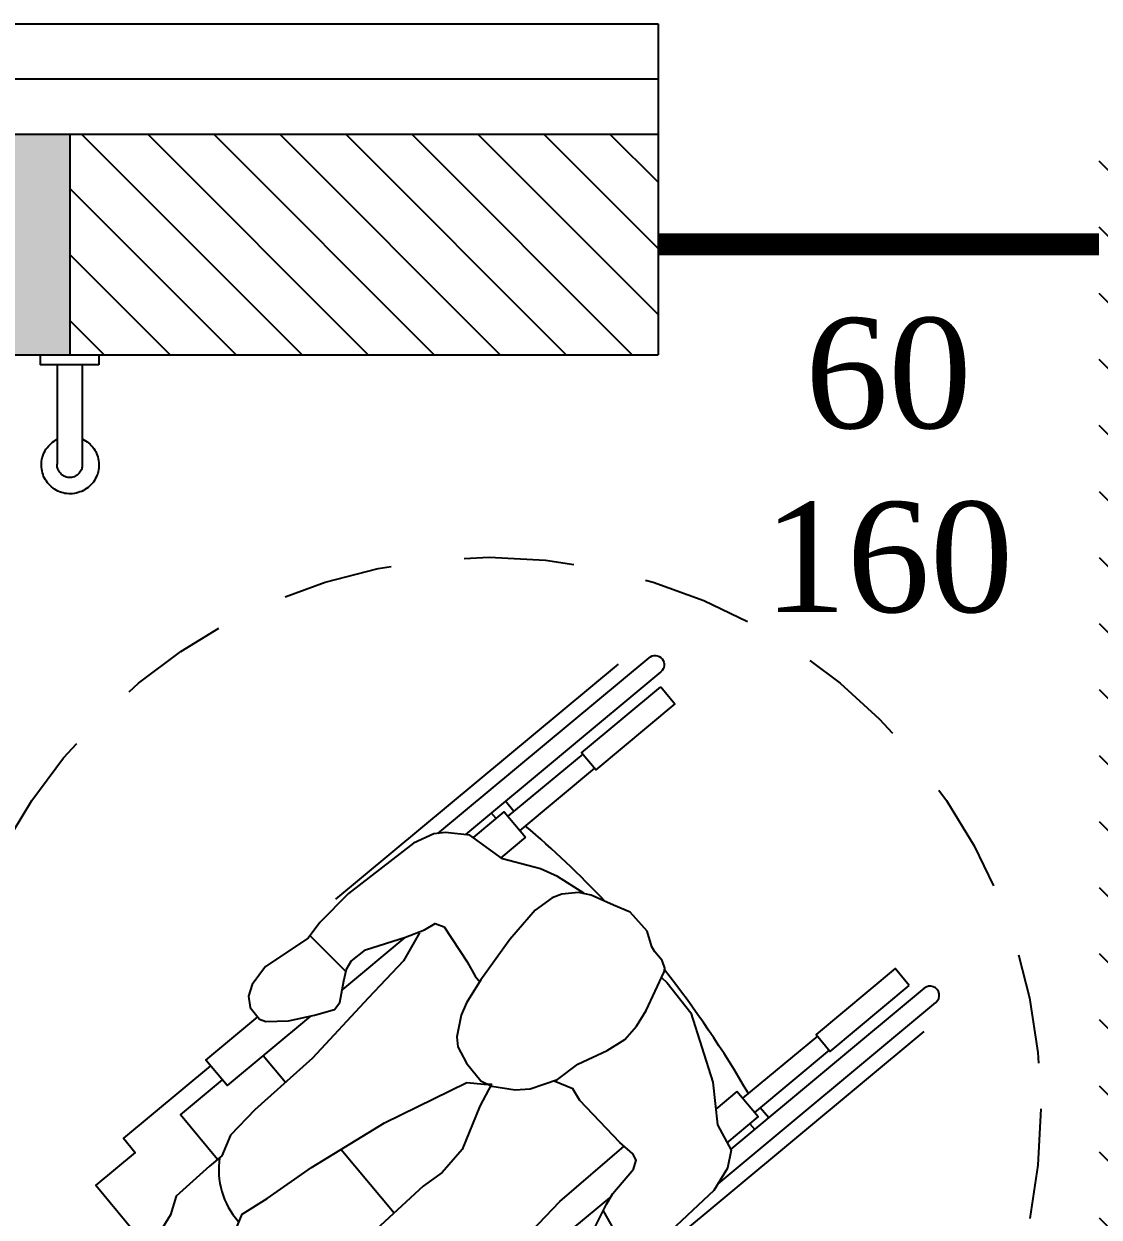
# Model space of a CAD drawing. Header units: millimetres. Extents: x 0 to 2688, y 0 to 2044.
# Drawn here: x 2663.727 to 2665.189, y 2039.797 to 2041.42 of the extents above; entities that cross this region are included whole.
import ezdxf

# ---------------------------------------------------------------- set-up
doc = ezdxf.new("R2010")
doc.units = ezdxf.units.MM
doc.linetypes.add('TRATTEGGIATA', pattern=[0.75, 0.5, -0.25])
doc.styles.get("Standard").update_dxf_attribs({"font": 'arial.ttf'})
doc.linetypes.add('ISOLAMENTO', pattern='A,0.00254,-2.54,[134,ltypeshp.shx,S=2.54,R=0,X=-2.54,Y=0],-5.08,[134,ltypeshp.shx,S=2.54,R=180,X=2.54,Y=0],-2.54', length=10.16254)

# ---------------------------------------------------------------- blocks, each defined once
blk = doc.blocks.new('NP-C02')
for p, q in [((-0.2683, 0.2121), (-0.2683, 0.7121)), ((0.3817, 0.2121), (0.3817, 0.7121)), ((-0.2053, 0.5964), (-0.2053, 0.4641)), ((-0.1803, 0.5964), (-0.1803, 0.4641)), ((0.2937, 0.5964), (0.2937, 0.4641)), ((0.3187, 0.5964), (0.3187, 0.4641)), ((-0.2053, 0.4746), (-0.2233, 0.4746)), ((0.3186, 0.4746), (0.3367, 0.4746)), ((-0.2133, 0.4496), (-0.2233, 0.4496)), ((0.3267, 0.4496), (0.3367, 0.4496)), ((0.2899, 0.2202), (0.3701, 0.2058)), ((-0.2531, 0.1533), (-0.1849, 0.1597)), ((-0.0022, 0), (0.1102, 0)), ((0.2436, 0), (0.2817, 0)), ((-0.1683, 0), (-0.1209, 0)), ((-0.1783, -0.1379), (-0.1783, -0.1366)), ((0.2917, -0.1379), (0.2917, -0.1366))]:
    blk.add_line(p, q)
for points in [[(-0.2483, 0.376), (-0.2483, 0.7496, -1), (-0.2233, 0.7496), (-0.2233, 0.4037, -1)], [(0.3617, 0.3639), (0.3617, 0.7496, 1), (0.3367, 0.7496), (0.3367, 0.4073, 1)]]:
    blk.add_lwpolyline(points, format="xyb")
for points in [[(-0.2076, 0.7364), (-0.1776, 0.7364), (-0.1776, 0.5964), (-0.2076, 0.5964)], [(0.3209, 0.7364), (0.2909, 0.7364), (0.2909, 0.5964), (0.3209, 0.5964)]]:
    blk.add_lwpolyline(points, close=True)
for points in [[(0.0013, 0.5086), (-0.0204, 0.497), (-0.0502, 0.4825), (-0.0643, 0.4713), (-0.0771, 0.4528), (-0.0816, 0.4391), (-0.0836, 0.4109), (-0.0746, 0.3589), (-0.0579, 0.2934), (-0.0463, 0.2586), (-0.0381, 0.2422), (-0.0193, 0.2188), (-0.0079, 0.2113), (0.0167, 0.206), (0.0477, 0.2058), (0.063, 0.2124), (0.0872, 0.2337), (0.0989, 0.25), (0.1131, 0.2869), (0.1144, 0.3216), (0.1259, 0.3641), (0.1296, 0.3922), (0.1259, 0.416), (0.118, 0.4398), (0.0931, 0.492), (0.09, 0.4957), (0.0795, 0.4998), (0.0639, 0.4997), (0.0565, 0.5009), (0.036, 0.5099), (0.0013, 0.5086)], [(-0.0591, 0.4764), (-0.0993, 0.4636), (-0.122, 0.4523), (-0.1657, 0.4212), (-0.2188, 0.4081), (-0.2428, 0.3846), (-0.2514, 0.3713), (-0.2595, 0.3422), (-0.2634, 0.2302), (-0.2582, 0.1751), (-0.2518, 0.1494), (-0.2595, 0.08), (-0.252, 0.0505), (-0.2428, 0.0363), (-0.2295, 0.0282), (-0.2093, 0.028), (-0.2017, 0.0325), (-0.1824, 0.0569), (-0.1657, 0.089), (-0.1544, 0.1146), (-0.1567, 0.1263), (-0.1759, 0.1494), (-0.1862, 0.1623), (-0.1906, 0.1741), (-0.1895, 0.1991), (-0.168, 0.2518), (-0.1592, 0.2779), (-0.1567, 0.2947), (-0.1451, 0.3011), (-0.0885, 0.2947), (-0.0669, 0.2908), (-0.0566, 0.2908)], [(0.0969, 0.4843), (0.1072, 0.4856), (0.1594, 0.4842), (0.2507, 0.4469), (0.2996, 0.4148), (0.3381, 0.407), (0.3536, 0.3872), (0.3651, 0.3538), (0.3709, 0.2539), (0.369, 0.2047), (0.3626, 0.1623), (0.3664, 0.0993), (0.3588, 0.0585), (0.3484, 0.0389), (0.3367, 0.0325), (0.3264, 0.0331), (0.3086, 0.0427), (0.2829, 0.08), (0.2687, 0.1147), (0.2702, 0.1285), (0.2854, 0.1558), (0.297, 0.1661), (0.3022, 0.1726), (0.3005, 0.1964), (0.2859, 0.2294), (0.2803, 0.2458), (0.2727, 0.2882), (0.2657, 0.2988), (0.2561, 0.3011), (0.2329, 0.2972), (0.1542, 0.2921), (0.1362, 0.2947), (0.1118, 0.2818)], [(-0.2133, 0.4095), (-0.2133, 0.4641), (-0.1683, 0.4641)], [(-0.1683, 0.4641), (-0.1683, 0.4205)], [(0.2817, 0.4641), (0.2817, 0.4266)], [(0.3267, 0.4093), (0.3267, 0.4641), (0.2817, 0.4641)], [(-0.1605, 0.2702), (-0.1451, 0.2291), (-0.1368, 0.1599), (-0.1227, 0.0493), (-0.1188, -0.0559), (-0.1134, -0.1035), (-0.0993, -0.1305), (-0.0993, -0.1523), (-0.0967, -0.2133), (-0.0825, -0.2356), (-0.0758, -0.255), (-0.0437, -0.2691), (-0.0225, -0.2664), (-0.0129, -0.2588), (-0.0103, -0.2383), (0, -0.2249), (-0.0026, -0.1953), (-0.009, -0.1819), (-0.0206, -0.16), (-0.0154, -0.1202), (-0.009, -0.0469), (0.0077, 0.0686), (0.0373, 0.1894), (0.054, 0.206), (0.0604, 0.2137), (0.0732, 0.1823), (0.1033, 0.1264), (0.1097, 0.0853), (0.1075, 0.0539), (0.1131, -0.0572), (0.1259, -0.1099), (0.1504, -0.1497), (0.1465, -0.1562), (0.1455, -0.226), (0.1504, -0.2424), (0.1606, -0.2784), (0.1864, -0.299), (0.1971, -0.3006), (0.2088, -0.2913), (0.221, -0.26), (0.2293, -0.2261), (0.2332, -0.1883), (0.2229, -0.1587), (0.237, -0.1369), (0.2435, -0.0135), (0.2438, 0.023), (0.2553, 0.0725), (0.2425, 0.183), (0.2406, 0.2985)], [(-0.1683, 0.2509), (-0.1683, 0.1403)], [(0.2817, 0.2419), (0.2817, 0.149)], [(-0.1683, 0.0838), (-0.1683, -0.0637), (-0.2133, -0.0637), (-0.2133, 0.028)], [(0.2817, 0.083), (0.2817, -0.0637), (0.3267, -0.0637), (0.3267, 0.0331)], [(-0.2033, -0.0637), (-0.2033, -0.2179), (-0.1783, -0.2179), (-0.1783, -0.2879), (-0.0183, -0.2879), (-0.0183, -0.2631)], [(-0.0993, -0.1379), (-0.1783, -0.1379), (-0.1783, -0.0637)], [(0.3167, -0.0637), (0.3167, -0.2179), (0.2917, -0.2179), (0.2917, -0.2879), (0.2101, -0.2879)], [(0.2364, -0.1379), (0.2917, -0.1379), (0.2917, -0.0637)], [(0.1725, -0.2879), (0.1317, -0.2879), (0.1317, -0.1379), (0.1431, -0.1379)]]:
    blk.add_lwpolyline(points)
for centre, radius, start, end in [((0.0577, -0.9015), 1.3959, 93.6699, 99.8201), ((0.0577, -0.9015), 1.3959, 80.27, 88.6181), ((-0.0197, -0.0646), 0.1058, 221.2563, 271.629), ((0.1898, -0.1172), 0.052, 220.6156, 311.4173)]:
    blk.add_arc(centre, radius, start, end)
blk = doc.blocks.new('MIS')
h = blk.add_hatch()
h.set_pattern_fill('ANSI31', color=6, scale=0.02, angle=450)
h.set_pattern_definition([(135, (100, 0), (-0.0449012806, -0.0449012806), [])])
h.paths.add_polyline_path([(2558.9893, 2023.9526), (2558.9893, 2023.6526), (2563.4893, 2023.6526), (2563.4893, 2023.9526)])
h.paths.add_polyline_path([(2558.6893, 2029.9526), (2558.6893, 2023.9526), (2558.9893, 2023.9526), (2558.9893, 2029.9526)])
h.paths.add_polyline_path([(2558.6893, 2034.4526), (2558.6893, 2033.9526), (2558.9893, 2033.9526), (2558.9893, 2034.4526)])
h.paths.add_polyline_path([(2558.6893, 2033.6526), (2558.6893, 2033.5526), (2558.9893, 2033.5526), (2558.9893, 2033.6526)])
h.paths.add_polyline_path([(2558.6893, 2030.3526), (2558.6893, 2030.2526), (2558.9893, 2030.2526), (2558.9893, 2030.3526)])
h.paths.add_polyline_path([(2558.9893, 2030.2526), (2558.9893, 2029.9526), (2559.0893, 2029.9526), (2559.0893, 2030.2526)])
h.paths.add_polyline_path([(2558.6893, 2037.4526), (2558.6893, 2035.9526), (2558.9893, 2035.9526), (2559.0143, 2035.9526), (2559.0143, 2036.1026), (2558.9893, 2036.1026), (2558.9893, 2037.4526)])
h.paths.add_polyline_path([(2558.9893, 2037.7526), (2558.9893, 2037.4526), (2559.8393, 2037.4526), (2559.8393, 2036.1026), (2559.8143, 2036.1026), (2559.8143, 2035.9526), (2559.8393, 2035.9526), (2559.9893, 2035.9526), (2560.0143, 2035.9526), (2560.0143, 2036.1026), (2559.9893, 2036.1026), (2559.9893, 2037.4526), (2560.8393, 2037.4526), (2560.8393, 2036.1026), (2560.8143, 2036.1026), (2560.8143, 2035.9526), (2560.8393, 2035.9526), (2560.9893, 2035.9526), (2561.0143, 2035.9526), (2561.0143, 2036.1026), (2560.9893, 2036.1026), (2560.9893, 2037.4526), (2561.8393, 2037.4526), (2561.8393, 2036.1026), (2561.8143, 2036.1026), (2561.8143, 2035.9526), (2561.8393, 2035.9526), (2561.9893, 2035.9526), (2562.0143, 2035.9526), (2562.0143, 2036.1026), (2561.9893, 2036.1026), (2561.9893, 2037.4526), (2562.8393, 2037.4526), (2562.8393, 2036.1026), (2562.8143, 2036.1026), (2562.8143, 2035.9526), (2562.8393, 2035.9526), (2562.8393, 2035.3026), (2564.0893, 2035.3026), (2564.0893, 2035.4526), (2562.9893, 2035.4526), (2562.9893, 2037.4526), (2563.4893, 2037.4526), (2563.4893, 2037.7526)])
h.paths.add_polyline_path([(2563.7893, 2037.7526), (2563.7893, 2037.4526), (2564.5893, 2037.4526), (2564.5893, 2037.7526)])
h.paths.add_polyline_path([(2565.1893, 2037.7526), (2565.1893, 2035.4526), (2565.0893, 2035.4526), (2565.0893, 2035.3026), (2565.1893, 2035.3026), (2565.1893, 2032.2026), (2565.4893, 2032.2026), (2565.4893, 2032.3026), (2566.4893, 2032.3026), (2566.4893, 2029.9526), (2566.6393, 2029.9526), (2566.6393, 2032.3026), (2569.7893, 2032.3026), (2569.7893, 2033.6526), (2569.4893, 2033.6526), (2569.4893, 2032.4526), (2566.9893, 2032.4526), (2566.9893, 2032.4776), (2566.8393, 2032.4776), (2566.8393, 2032.4526), (2565.4893, 2032.4526), (2565.4893, 2033.3026), (2566.8393, 2033.3026), (2566.8393, 2033.2776), (2566.9893, 2033.2776), (2566.9893, 2033.4776), (2566.8393, 2033.4776), (2566.8393, 2033.4526), (2565.4893, 2033.4526), (2565.4893, 2034.3026), (2566.8393, 2034.3026), (2566.8393, 2034.2776), (2566.9893, 2034.2776), (2566.9893, 2034.4776), (2566.8393, 2034.4776), (2566.8393, 2034.4526), (2565.4893, 2034.4526), (2565.4893, 2035.3026), (2566.8393, 2035.3026), (2566.8393, 2035.2776), (2566.9893, 2035.2776), (2566.9893, 2035.3026), (2567.6393, 2035.3026), (2567.6393, 2036.3526), (2567.4893, 2036.3526), (2567.4893, 2035.4526), (2565.4893, 2035.4526), (2565.4893, 2037.7526)])
h.paths.add_polyline_path([(2569.4893, 2036.3526), (2569.4893, 2033.9526), (2569.7893, 2033.9526), (2569.7893, 2036.3526)], flags=17)
h.paths.add_polyline_path([(2571.9893, 2037.4526), (2571.9893, 2033.9526), (2572.2893, 2033.9526), (2572.2893, 2037.4526)])
h.paths.add_polyline_path([(2571.9893, 2033.6526), (2571.9893, 2030.2526), (2572.2893, 2030.2526), (2572.2893, 2033.6526)])
h.paths.add_polyline_path([(2570.0893, 2023.9526), (2570.0893, 2023.6526), (2571.9893, 2023.6526), (2571.9893, 2023.9526)])
h.paths.add_polyline_path([(2565.1893, 2031.2026), (2565.1893, 2030.2526), (2564.1893, 2030.2526), (2564.1893, 2033.9526), (2563.7893, 2033.9526), (2563.7893, 2033.6526), (2564.0393, 2033.6526), (2564.0393, 2030.2526), (2563.7893, 2030.2526), (2563.7893, 2029.9526), (2565.4893, 2029.9526), (2565.4893, 2031.2026)])
h.paths.add_polyline_path([(2560.0893, 2030.2526), (2560.0893, 2029.9526), (2563.4893, 2029.9526), (2563.4893, 2030.2526)])
h.paths.add_polyline_path([(2558.9893, 2033.9526), (2558.9893, 2033.6526), (2563.4893, 2033.6526), (2563.4893, 2033.9526)])
h.paths.add_polyline_path([(2558.6893, 2031.3526), (2558.9893, 2031.3526), (2558.9893, 2032.5526), (2558.6893, 2032.5526)])
h = blk.add_hatch(color=6)
h.dxf.hatch_style = 1
h.paths.add_polyline_path([(2565.7893, 2023.9526), (2565.4893, 2023.9526), (2565.4893, 2023.6526), (2565.7893, 2023.6526)])
h.paths.add_polyline_path([(2567.7893, 2023.9526), (2567.7893, 2023.6526), (2568.0893, 2023.6526), (2568.0893, 2023.9526)])
h.paths.add_polyline_path([(2572.2893, 2023.9526), (2571.9893, 2023.9526), (2571.9893, 2023.6526), (2572.2893, 2023.6526)])
h.paths.add_polyline_path([(2570.0893, 2023.6526), (2570.0893, 2023.9526), (2569.7893, 2023.9526), (2569.7893, 2023.6526)])
h.paths.add_polyline_path([(2572.2893, 2028.6526), (2572.2893, 2028.9526), (2571.9893, 2028.9526), (2571.9893, 2028.6526)])
h.paths.add_polyline_path([(2569.7893, 2030.2526), (2569.4893, 2030.2526), (2569.4893, 2029.9526), (2569.7893, 2029.9526)])
h.paths.add_polyline_path([(2572.2893, 2030.2526), (2571.9893, 2030.2526), (2571.9893, 2029.9526), (2572.2893, 2029.9526)])
h.paths.add_polyline_path([(2571.9893, 2033.9526), (2571.9893, 2033.6526), (2572.2893, 2033.6526), (2572.2893, 2033.9526)])
h.paths.add_polyline_path([(2571.9893, 2037.4526), (2572.2893, 2037.4526), (2572.2893, 2037.7526), (2571.9893, 2037.7526)])
h.paths.add_polyline_path([(2569.7893, 2037.7526), (2569.4893, 2037.7526), (2569.4893, 2037.4526), (2569.7893, 2037.4526)])
h.paths.add_polyline_path([(2563.7893, 2037.7526), (2563.4893, 2037.7526), (2563.4893, 2037.4526), (2563.5632, 2037.4526), (2563.7893, 2037.4526)])
h.paths.add_polyline_path([(2563.7893, 2033.9526), (2563.4893, 2033.9526), (2563.4893, 2033.6526), (2563.7893, 2033.6526)])
h.paths.add_polyline_path([(2563.4893, 2029.9526), (2563.7893, 2029.9526), (2563.7893, 2030.2526), (2563.4893, 2030.2526)])
h.paths.add_polyline_path([(2558.9893, 2033.9526), (2558.6893, 2033.9526), (2558.6893, 2033.6526), (2558.9893, 2033.6526)])
h.paths.add_polyline_path([(2558.6893, 2030.2526), (2558.6893, 2029.9526), (2558.9893, 2029.9526), (2558.9893, 2030.2526)])
h.paths.add_polyline_path([(2558.9893, 2037.4526), (2558.9893, 2037.7526), (2558.6893, 2037.7526), (2558.6893, 2037.4526)])
h.paths.add_polyline_path([(2558.6893, 2023.6526), (2558.9893, 2023.6526), (2558.9893, 2023.9526), (2558.6893, 2023.9526)])
h.paths.add_polyline_path([(2563.7893, 2023.6526), (2563.7893, 2023.9526), (2563.4893, 2023.9526), (2563.4893, 2023.6526)])
for p, q in [((2564.5893, 2037.9026), (2564.5893, 2037.4526)), ((2558.6893, 2037.7526), (2564.5893, 2037.7526)), ((2563.7893, 2037.7526), (2563.7893, 2037.4526)), ((2562.9893, 2037.4526), (2564.5893, 2037.4526)), ((2563.7491, 2037.4526), (2563.7491, 2037.4388)), ((2563.8289, 2037.4526), (2563.8289, 2037.4388)), ((2563.8289, 2037.4388), (2563.7491, 2037.4388)), ((2563.7722, 2037.4388), (2563.7722, 2037.3038)), ((2563.8061, 2037.4388), (2563.8061, 2037.3038)), ((2563.7568, 2037.324), (2563.7584, 2037.3261)), ((2563.7584, 2037.3261), (2563.76, 2037.3282)), ((2563.76, 2037.3282), (2563.7619, 2037.33)), ((2563.7619, 2037.33), (2563.7637, 2037.3319)), ((2563.7637, 2037.3319), (2563.7656, 2037.3335)), ((2563.7656, 2037.3335), (2563.7677, 2037.3348)), ((2563.7677, 2037.3348), (2563.7698, 2037.3364)), ((2563.7698, 2037.3364), (2563.7722, 2037.3375)), ((2563.8061, 2037.338), (2563.8083, 2037.337)), ((2563.8083, 2037.337), (2563.8106, 2037.3356)), ((2563.8106, 2037.3356), (2563.8128, 2037.3343)), ((2563.8128, 2037.3343), (2563.8146, 2037.3327)), ((2563.8146, 2037.3327), (2563.8168, 2037.3309)), ((2563.8168, 2037.3309), (2563.8183, 2037.329)), ((2563.8183, 2037.329), (2563.8202, 2037.3271)), ((2563.8202, 2037.3271), (2563.8218, 2037.325)), ((2563.7507, 2037.3073), (2563.7512, 2037.3099)), ((2563.7512, 2037.3099), (2563.7518, 2037.3123)), ((2563.7518, 2037.3123), (2563.7526, 2037.3147)), ((2563.7526, 2037.3147), (2563.7534, 2037.3173)), ((2563.7534, 2037.3173), (2563.7544, 2037.3194)), ((2563.7544, 2037.3194), (2563.7555, 2037.3218)), ((2563.7555, 2037.3218), (2563.7568, 2037.324)), ((2563.8218, 2037.325), (2563.8231, 2037.3229)), ((2563.8231, 2037.3229), (2563.8245, 2037.3208)), ((2563.8245, 2037.3208), (2563.8255, 2037.3184)), ((2563.8255, 2037.3184), (2563.8263, 2037.316)), ((2563.8263, 2037.316), (2563.8271, 2037.3136)), ((2563.8271, 2037.3136), (2563.8279, 2037.3109)), ((2563.8279, 2037.3109), (2563.8284, 2037.3086)), ((2563.7505, 2037.3022), (2563.7507, 2037.3046)), ((2563.7507, 2037.2996), (2563.7505, 2037.3022)), ((2563.7507, 2037.3046), (2563.7507, 2037.3073)), ((2563.751, 2037.2969), (2563.7507, 2037.2996)), ((2563.7515, 2037.2945), (2563.751, 2037.2969)), ((2563.752, 2037.2919), (2563.7515, 2037.2945)), ((2563.7719, 2037.3022), (2563.7722, 2037.3038)), ((2563.7722, 2037.3003), (2563.7719, 2037.3022)), ((2563.7725, 2037.2987), (2563.7722, 2037.3003)), ((2563.773, 2037.2972), (2563.7725, 2037.2987)), ((2563.7735, 2037.2956), (2563.773, 2037.2972)), ((2563.7743, 2037.294), (2563.7735, 2037.2956)), ((2563.7754, 2037.2927), (2563.7743, 2037.294)), ((2563.8038, 2037.294), (2563.803, 2037.2927)), ((2563.8045, 2037.2956), (2563.8038, 2037.294)), ((2563.8054, 2037.2972), (2563.8045, 2037.2956)), ((2563.8056, 2037.2987), (2563.8054, 2037.2972)), ((2563.8059, 2037.3003), (2563.8056, 2037.2987)), ((2563.8061, 2037.3022), (2563.8059, 2037.3003)), ((2563.8061, 2037.3038), (2563.8061, 2037.3022)), ((2563.8281, 2037.2958), (2563.8276, 2037.2932)), ((2563.8287, 2037.2982), (2563.8281, 2037.2958)), ((2563.8284, 2037.3086), (2563.8287, 2037.3059)), ((2563.8287, 2037.3059), (2563.8287, 2037.2982)), ((2563.7528, 2037.2895), (2563.752, 2037.2919)), ((2563.7536, 2037.2871), (2563.7528, 2037.2895)), ((2563.7547, 2037.2847), (2563.7536, 2037.2871)), ((2563.756, 2037.2826), (2563.7547, 2037.2847)), ((2563.7573, 2037.2805), (2563.756, 2037.2826)), ((2563.7589, 2037.2783), (2563.7573, 2037.2805)), ((2563.7605, 2037.2765), (2563.7589, 2037.2783)), ((2563.7765, 2037.2913), (2563.7754, 2037.2927)), ((2563.7775, 2037.29), (2563.7765, 2037.2913)), ((2563.7788, 2037.2889), (2563.7775, 2037.29)), ((2563.7801, 2037.2881), (2563.7788, 2037.2889)), ((2563.7817, 2037.2873), (2563.7801, 2037.2881)), ((2563.7833, 2037.2865), (2563.7817, 2037.2873)), ((2563.7849, 2037.286), (2563.7833, 2037.2865)), ((2563.7865, 2037.2858), (2563.7849, 2037.286)), ((2563.7881, 2037.2855), (2563.7865, 2037.2858)), ((2563.79, 2037.2855), (2563.7881, 2037.2855)), ((2563.7916, 2037.2858), (2563.79, 2037.2855)), ((2563.7931, 2037.286), (2563.7916, 2037.2858)), ((2563.795, 2037.2865), (2563.7931, 2037.286)), ((2563.7963, 2037.2873), (2563.795, 2037.2865)), ((2563.7979, 2037.2881), (2563.7963, 2037.2873)), ((2563.7992, 2037.2889), (2563.7979, 2037.2881)), ((2563.8006, 2037.29), (2563.7992, 2037.2889)), ((2563.8019, 2037.2913), (2563.8006, 2037.29)), ((2563.803, 2037.2927), (2563.8019, 2037.2913)), ((2563.8213, 2037.2794), (2563.8197, 2037.2773)), ((2563.8226, 2037.2815), (2563.8213, 2037.2794)), ((2563.8239, 2037.2837), (2563.8226, 2037.2815)), ((2563.825, 2037.286), (2563.8239, 2037.2837)), ((2563.826, 2037.2884), (2563.825, 2037.286)), ((2563.8271, 2037.2908), (2563.826, 2037.2884)), ((2563.8276, 2037.2932), (2563.8271, 2037.2908)), ((2563.7624, 2037.2746), (2563.7605, 2037.2765)), ((2563.7642, 2037.2728), (2563.7624, 2037.2746)), ((2563.7664, 2037.2712), (2563.7642, 2037.2728)), ((2563.7685, 2037.2699), (2563.7664, 2037.2712)), ((2563.7706, 2037.2685), (2563.7685, 2037.2699)), ((2563.773, 2037.2672), (2563.7706, 2037.2685)), ((2563.7754, 2037.2661), (2563.773, 2037.2672)), ((2563.7777, 2037.2654), (2563.7754, 2037.2661)), ((2563.7801, 2037.2645), (2563.7777, 2037.2654)), ((2563.7825, 2037.264), (2563.7801, 2037.2645)), ((2563.7852, 2037.2637), (2563.7825, 2037.264)), ((2563.7878, 2037.2635), (2563.7852, 2037.2637)), ((2563.7929, 2037.2635), (2563.7878, 2037.2635)), ((2563.7955, 2037.2637), (2563.7929, 2037.2635)), ((2563.7979, 2037.2643), (2563.7955, 2037.2637)), ((2563.8006, 2037.2651), (2563.7979, 2037.2643)), ((2563.803, 2037.2659), (2563.8006, 2037.2651)), ((2563.8054, 2037.2667), (2563.803, 2037.2659)), ((2563.8077, 2037.2677), (2563.8054, 2037.2667)), ((2563.8098, 2037.2691), (2563.8077, 2037.2677)), ((2563.812, 2037.2704), (2563.8098, 2037.2691)), ((2563.8141, 2037.272), (2563.812, 2037.2704)), ((2563.8159, 2037.2736), (2563.8141, 2037.272)), ((2563.8178, 2037.2754), (2563.8159, 2037.2736)), ((2563.8197, 2037.2773), (2563.8178, 2037.2754))]:
    blk.add_line(p, q)
blk.add_lwpolyline([(2558.5393, 2035.9526), (2558.5393, 2037.9026), (2564.5893, 2037.9026)])
at = {"linetype": 'ISOLAMENTO', "ltscale": 0.007}
blk.add_lwpolyline([(2558.6143, 2035.9526), (2558.6143, 2037.8276), (2564.5893, 2037.8276)], dxfattribs=at)
at = {"color": 152, "true_color": 0x2776bb, "const_width": 0.03}
blk.add_lwpolyline([(2565.1893, 2037.6026), (2564.5893, 2037.6026)], dxfattribs=at)
at = {"color": 1, "linetype": 'TRATTEGGIATA', "ltscale": 0.3}
blk.add_circle((2564.3597, 2036.4269), 0.7502, dxfattribs=at)
at = {"rotation": 309.7706803591246}
blk.add_blockref('NP-C02', (2564.1598, 2036.3701), dxfattribs=at)
at = {"color": 159, "linetype": 'TRATTEGGIATA', "ltscale": 0.3, "true_color": 0x22346e, "insert": (2565.0814, 2037.5026), "char_height": 0.15, "attachment_point": 3}
blk.add_mtext_dynamic_manual_height_columns('\\pxqc;{\\fTimes New Roman|b0|i0|c0|p18;60\\P160}', width=0.357638, gutter_width=12.5, heights=[0], dxfattribs=at)

msp = doc.modelspace()

# ---------------------------------------------------------------- block references
msp.add_blockref('MIS', (100, 3.5175))

doc.saveas('drawing.dxf')
